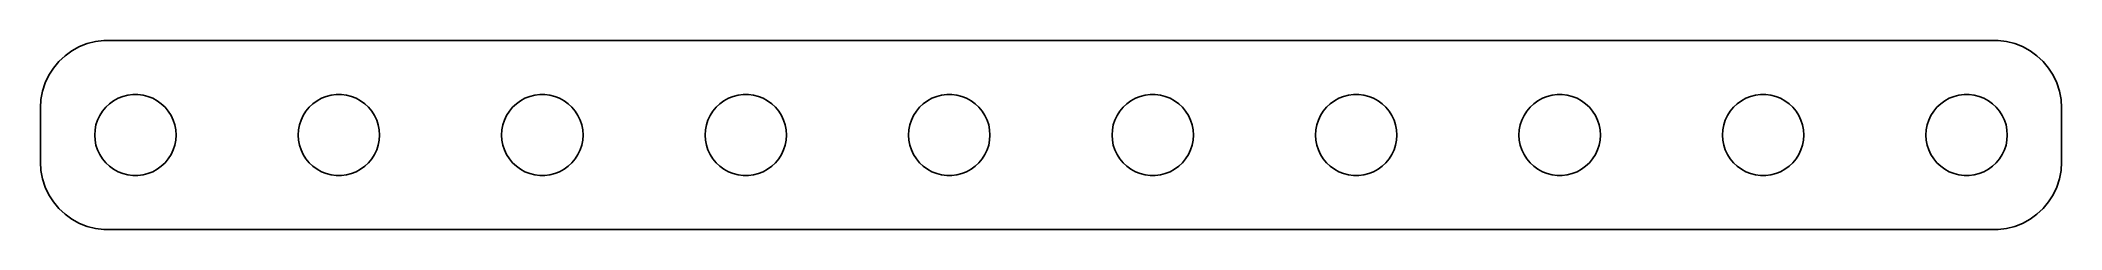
# Model space of a CAD drawing. Header units: metres. Extents: x -74 to 74, y 17 to 31.
import ezdxf

# ---------------------------------------------------------------- set-up
doc = ezdxf.new("R2010")
doc.units = ezdxf.units.M

msp = doc.modelspace()

# ---------------------------------------------------------------- linework, layer by layer
for p, q in [((-72.6871, 29.8526), (-73.1448, 29.4227)), ((-72.1791, 30.2216), (-72.6871, 29.8526)), ((-71.6289, 30.5241), (-72.1791, 30.2216)), ((-71.0451, 30.7553), (-71.6289, 30.5241)), ((-70.4369, 30.9114), (-71.0451, 30.7553)), ((-69.8139, 30.9901), (-70.4369, 30.9114)), ((69.8139, 30.9901), (-69.8139, 30.9901)), ((70.4369, 30.9114), (69.8139, 30.9901)), ((71.0451, 30.7553), (70.4369, 30.9114)), ((71.6289, 30.5241), (71.0451, 30.7553)), ((72.1791, 30.2216), (71.6289, 30.5241)), ((72.6871, 29.8526), (72.1791, 30.2216)), ((73.1448, 29.4227), (72.6871, 29.8526)), ((-73.8815, 28.4088), (-74.1489, 27.8406)), ((-73.5451, 28.9389), (-73.8815, 28.4088)), ((-73.1448, 29.4227), (-73.5451, 28.9389)), ((73.5451, 28.9389), (73.1448, 29.4227)), ((73.8815, 28.4088), (73.5451, 28.9389)), ((74.1489, 27.8406), (73.8815, 28.4088)), ((-74.3429, 27.2434), (-74.4606, 26.6267)), ((-74.1489, 27.8406), (-74.3429, 27.2434)), ((-68.7773, 26.7145), (-68.427, 26.8532)), ((-68.427, 26.8532), (-68.0621, 26.9469)), ((-68.0621, 26.9469), (-67.6884, 26.9941)), ((-67.6884, 26.9941), (-67.3116, 26.9941)), ((-67.3116, 26.9941), (-66.9379, 26.9469)), ((-66.9379, 26.9469), (-66.573, 26.8532)), ((-66.573, 26.8532), (-66.2227, 26.7145)), ((-53.7773, 26.7145), (-53.427, 26.8532)), ((-53.427, 26.8532), (-53.0621, 26.9469)), ((-53.0621, 26.9469), (-52.6884, 26.9941)), ((-52.6884, 26.9941), (-52.3116, 26.9941)), ((-52.3116, 26.9941), (-51.9379, 26.9469)), ((-51.9379, 26.9469), (-51.5729, 26.8532)), ((-51.5729, 26.8532), (-51.2227, 26.7145)), ((-38.7773, 26.7145), (-38.427, 26.8532)), ((-38.427, 26.8532), (-38.0621, 26.9469)), ((-38.0621, 26.9469), (-37.6884, 26.9941)), ((-37.6884, 26.9941), (-37.3116, 26.9941)), ((-37.3116, 26.9941), (-36.9379, 26.9469)), ((-36.9379, 26.9469), (-36.5729, 26.8532)), ((-36.5729, 26.8532), (-36.2227, 26.7145)), ((-23.7773, 26.7145), (-23.427, 26.8532)), ((-23.427, 26.8532), (-23.0621, 26.9469)), ((-23.0621, 26.9469), (-22.6884, 26.9941)), ((-22.6884, 26.9941), (-22.3116, 26.9941)), ((-22.3116, 26.9941), (-21.9379, 26.9469)), ((-21.9379, 26.9469), (-21.5729, 26.8532)), ((-21.5729, 26.8532), (-21.2227, 26.7145)), ((-8.77733, 26.7145), (-8.42705, 26.8532)), ((-8.42705, 26.8532), (-8.06213, 26.9469)), ((-8.06213, 26.9469), (-7.68837, 26.9941)), ((-7.68837, 26.9941), (-7.31161, 26.9941)), ((-7.31161, 26.9941), (-6.93785, 26.9469)), ((-6.93785, 26.9469), (-6.57294, 26.8532)), ((-6.57294, 26.8532), (-6.22266, 26.7145)), ((6.22266, 26.7145), (6.57294, 26.8532)), ((6.57294, 26.8532), (6.93785, 26.9469)), ((6.93785, 26.9469), (7.31161, 26.9941)), ((7.31161, 26.9941), (7.68837, 26.9941)), ((7.68837, 26.9941), (8.06213, 26.9469)), ((8.06213, 26.9469), (8.42705, 26.8532)), ((8.42705, 26.8532), (8.77733, 26.7145)), ((21.2227, 26.7145), (21.5729, 26.8532)), ((21.5729, 26.8532), (21.9379, 26.9469)), ((21.9379, 26.9469), (22.3116, 26.9941)), ((22.3116, 26.9941), (22.6884, 26.9941)), ((22.6884, 26.9941), (23.0621, 26.9469)), ((23.0621, 26.9469), (23.427, 26.8532)), ((23.427, 26.8532), (23.7773, 26.7145)), ((36.2227, 26.7145), (36.5729, 26.8532)), ((36.5729, 26.8532), (36.9379, 26.9469)), ((36.9379, 26.9469), (37.3116, 26.9941)), ((37.3116, 26.9941), (37.6884, 26.9941)), ((37.6884, 26.9941), (38.0621, 26.9469)), ((38.0621, 26.9469), (38.427, 26.8532)), ((38.427, 26.8532), (38.7773, 26.7145)), ((51.2227, 26.7145), (51.5729, 26.8532)), ((51.5729, 26.8532), (51.9379, 26.9469)), ((51.9379, 26.9469), (52.3116, 26.9941)), ((52.3116, 26.9941), (52.6884, 26.9941)), ((52.6884, 26.9941), (53.0621, 26.9469)), ((53.0621, 26.9469), (53.427, 26.8532)), ((53.427, 26.8532), (53.7773, 26.7145)), ((66.2227, 26.7145), (66.573, 26.8532)), ((66.573, 26.8532), (66.9379, 26.9469)), ((66.9379, 26.9469), (67.3116, 26.9941)), ((67.3116, 26.9941), (67.6884, 26.9941)), ((67.6884, 26.9941), (68.0621, 26.9469)), ((68.0621, 26.9469), (68.427, 26.8532)), ((68.427, 26.8532), (68.7773, 26.7145)), ((74.3429, 27.2434), (74.1489, 27.8406)), ((74.4606, 26.6267), (74.3429, 27.2434)), ((-74.4606, 26.6267), (-74.5, 26)), ((-74.5, 26), (-74.5, 22)), ((-70.2893, 25.1044), (-70.1289, 25.4453)), ((-70.1289, 25.4453), (-69.927, 25.7634)), ((-69.927, 25.7634), (-69.6869, 26.0536)), ((-69.6869, 26.0536), (-69.4123, 26.3115)), ((-69.4123, 26.3115), (-69.1075, 26.533)), ((-69.1075, 26.533), (-68.7773, 26.7145)), ((-66.2227, 26.7145), (-65.8925, 26.533)), ((-65.8925, 26.533), (-65.5877, 26.3115)), ((-65.5877, 26.3115), (-65.3131, 26.0536)), ((-65.3131, 26.0536), (-65.073, 25.7634)), ((-65.073, 25.7634), (-64.8711, 25.4453)), ((-64.8711, 25.4453), (-64.7107, 25.1044)), ((-55.2893, 25.1044), (-55.1289, 25.4453)), ((-55.1289, 25.4453), (-54.927, 25.7634)), ((-54.927, 25.7634), (-54.6869, 26.0536)), ((-54.6869, 26.0536), (-54.4123, 26.3115)), ((-54.4123, 26.3115), (-54.1075, 26.533)), ((-54.1075, 26.533), (-53.7773, 26.7145)), ((-51.2227, 26.7145), (-50.8925, 26.533)), ((-50.8925, 26.533), (-50.5877, 26.3115)), ((-50.5877, 26.3115), (-50.3131, 26.0536)), ((-50.3131, 26.0536), (-50.0729, 25.7634)), ((-50.0729, 25.7634), (-49.8711, 25.4453)), ((-49.8711, 25.4453), (-49.7107, 25.1044)), ((-40.2893, 25.1044), (-40.1289, 25.4453)), ((-40.1289, 25.4453), (-39.927, 25.7634)), ((-39.927, 25.7634), (-39.6869, 26.0536)), ((-39.6869, 26.0536), (-39.4123, 26.3115)), ((-39.4123, 26.3115), (-39.1075, 26.533)), ((-39.1075, 26.533), (-38.7773, 26.7145)), ((-36.2227, 26.7145), (-35.8925, 26.533)), ((-35.8925, 26.533), (-35.5877, 26.3115)), ((-35.5877, 26.3115), (-35.3131, 26.0536)), ((-35.3131, 26.0536), (-35.0729, 25.7634)), ((-35.0729, 25.7634), (-34.8711, 25.4453)), ((-34.8711, 25.4453), (-34.7107, 25.1044)), ((-25.2893, 25.1044), (-25.1289, 25.4453)), ((-25.1289, 25.4453), (-24.927, 25.7634)), ((-24.927, 25.7634), (-24.6869, 26.0536)), ((-24.6869, 26.0536), (-24.4123, 26.3115)), ((-24.4123, 26.3115), (-24.1075, 26.533)), ((-24.1075, 26.533), (-23.7773, 26.7145)), ((-21.2227, 26.7145), (-20.8925, 26.533)), ((-20.8925, 26.533), (-20.5877, 26.3115)), ((-20.5877, 26.3115), (-20.3131, 26.0536)), ((-20.3131, 26.0536), (-20.0729, 25.7634)), ((-20.0729, 25.7634), (-19.8711, 25.4453)), ((-19.8711, 25.4453), (-19.7107, 25.1044)), ((-10.2893, 25.1044), (-10.1289, 25.4453)), ((-10.1289, 25.4453), (-9.92705, 25.7634)), ((-9.92705, 25.7634), (-9.6869, 26.0536)), ((-9.6869, 26.0536), (-9.41226, 26.3115)), ((-9.41226, 26.3115), (-9.10747, 26.533)), ((-9.10747, 26.533), (-8.77733, 26.7145)), ((-6.22266, 26.7145), (-5.89252, 26.533)), ((-5.89252, 26.533), (-5.58772, 26.3115)), ((-5.58772, 26.3115), (-5.31308, 26.0536)), ((-5.31308, 26.0536), (-5.07294, 25.7634)), ((-5.07294, 25.7634), (-4.87108, 25.4453)), ((-4.87108, 25.4453), (-4.71066, 25.1044)), ((4.71066, 25.1044), (4.87108, 25.4453)), ((4.87108, 25.4453), (5.07294, 25.7634)), ((5.07294, 25.7634), (5.31308, 26.0536)), ((5.31308, 26.0536), (5.58772, 26.3115)), ((5.58772, 26.3115), (5.89252, 26.533)), ((5.89252, 26.533), (6.22266, 26.7145)), ((8.77733, 26.7145), (9.10747, 26.533)), ((9.10747, 26.533), (9.41226, 26.3115)), ((9.41226, 26.3115), (9.6869, 26.0536)), ((9.6869, 26.0536), (9.92705, 25.7634)), ((9.92705, 25.7634), (10.1289, 25.4453)), ((10.1289, 25.4453), (10.2893, 25.1044)), ((19.7107, 25.1044), (19.8711, 25.4453)), ((19.8711, 25.4453), (20.0729, 25.7634)), ((20.0729, 25.7634), (20.3131, 26.0536)), ((20.3131, 26.0536), (20.5877, 26.3115)), ((20.5877, 26.3115), (20.8925, 26.533)), ((20.8925, 26.533), (21.2227, 26.7145)), ((23.7773, 26.7145), (24.1075, 26.533)), ((24.1075, 26.533), (24.4123, 26.3115)), ((24.4123, 26.3115), (24.6869, 26.0536)), ((24.6869, 26.0536), (24.927, 25.7634)), ((24.927, 25.7634), (25.1289, 25.4453)), ((25.1289, 25.4453), (25.2893, 25.1044)), ((34.7107, 25.1044), (34.8711, 25.4453)), ((34.8711, 25.4453), (35.0729, 25.7634)), ((35.0729, 25.7634), (35.3131, 26.0536)), ((35.3131, 26.0536), (35.5877, 26.3115)), ((35.5877, 26.3115), (35.8925, 26.533)), ((35.8925, 26.533), (36.2227, 26.7145)), ((38.7773, 26.7145), (39.1075, 26.533)), ((39.1075, 26.533), (39.4123, 26.3115)), ((39.4123, 26.3115), (39.6869, 26.0536)), ((39.6869, 26.0536), (39.927, 25.7634)), ((39.927, 25.7634), (40.1289, 25.4453)), ((40.1289, 25.4453), (40.2893, 25.1044)), ((49.7107, 25.1044), (49.8711, 25.4453)), ((49.8711, 25.4453), (50.0729, 25.7634)), ((50.0729, 25.7634), (50.3131, 26.0536)), ((50.3131, 26.0536), (50.5877, 26.3115)), ((50.5877, 26.3115), (50.8925, 26.533)), ((50.8925, 26.533), (51.2227, 26.7145)), ((53.7773, 26.7145), (54.1075, 26.533)), ((54.1075, 26.533), (54.4123, 26.3115)), ((54.4123, 26.3115), (54.6869, 26.0536)), ((54.6869, 26.0536), (54.927, 25.7634)), ((54.927, 25.7634), (55.1289, 25.4453)), ((55.1289, 25.4453), (55.2893, 25.1044)), ((64.7107, 25.1044), (64.8711, 25.4453)), ((64.8711, 25.4453), (65.073, 25.7634)), ((65.073, 25.7634), (65.3131, 26.0536)), ((65.3131, 26.0536), (65.5877, 26.3115)), ((65.5877, 26.3115), (65.8925, 26.533)), ((65.8925, 26.533), (66.2227, 26.7145)), ((68.7773, 26.7145), (69.1075, 26.533)), ((69.1075, 26.533), (69.4123, 26.3115)), ((69.4123, 26.3115), (69.6869, 26.0536)), ((69.6869, 26.0536), (69.927, 25.7634)), ((69.927, 25.7634), (70.1289, 25.4453)), ((70.1289, 25.4453), (70.2893, 25.1044)), ((74.5, 26), (74.4606, 26.6267)), ((74.5, 22), (74.5, 26)), ((-70.5, 24), (-70.4763, 24.376)), ((-70.4763, 23.624), (-70.5, 24)), ((-70.4763, 24.376), (-70.4057, 24.7461)), ((-70.4057, 24.7461), (-70.2893, 25.1044)), ((-64.7107, 25.1044), (-64.5943, 24.7461)), ((-64.5943, 24.7461), (-64.5237, 24.376)), ((-64.5237, 24.376), (-64.5, 24)), ((-64.5, 24), (-64.5237, 23.624)), ((-55.5, 24), (-55.4763, 24.376)), ((-55.4763, 23.624), (-55.5, 24)), ((-55.4763, 24.376), (-55.4057, 24.7461)), ((-55.4057, 24.7461), (-55.2893, 25.1044)), ((-49.7107, 25.1044), (-49.5942, 24.7461)), ((-49.5942, 24.7461), (-49.5237, 24.376)), ((-49.5237, 24.376), (-49.5, 24)), ((-49.5, 24), (-49.5237, 23.624)), ((-40.5, 24), (-40.4763, 24.376)), ((-40.4763, 23.624), (-40.5, 24)), ((-40.4763, 24.376), (-40.4057, 24.7461)), ((-40.4057, 24.7461), (-40.2893, 25.1044)), ((-34.7107, 25.1044), (-34.5942, 24.7461)), ((-34.5942, 24.7461), (-34.5237, 24.376)), ((-34.5237, 24.376), (-34.5, 24)), ((-34.5, 24), (-34.5237, 23.624)), ((-25.5, 24), (-25.4763, 24.376)), ((-25.4763, 23.624), (-25.5, 24)), ((-25.4763, 24.376), (-25.4057, 24.7461)), ((-25.4057, 24.7461), (-25.2893, 25.1044)), ((-19.7107, 25.1044), (-19.5942, 24.7461)), ((-19.5942, 24.7461), (-19.5237, 24.376)), ((-19.5237, 24.376), (-19.5, 24)), ((-19.5, 24), (-19.5237, 23.624)), ((-10.5, 24), (-10.4763, 24.376)), ((-10.4763, 23.624), (-10.5, 24)), ((-10.4763, 24.376), (-10.4057, 24.7461)), ((-10.4057, 24.7461), (-10.2893, 25.1044)), ((-4.71066, 25.1044), (-4.59424, 24.7461)), ((-4.59424, 24.7461), (-4.52365, 24.376)), ((-4.52365, 24.376), (-4.5, 24)), ((-4.5, 24), (-4.52365, 23.624)), ((4.5, 24), (4.52365, 24.376)), ((4.52365, 23.624), (4.5, 24)), ((4.52365, 24.376), (4.59424, 24.7461)), ((4.59424, 24.7461), (4.71066, 25.1044)), ((10.2893, 25.1044), (10.4057, 24.7461)), ((10.4057, 24.7461), (10.4763, 24.376)), ((10.4763, 24.376), (10.5, 24)), ((10.5, 24), (10.4763, 23.624)), ((19.5, 24), (19.5237, 24.376)), ((19.5237, 23.624), (19.5, 24)), ((19.5237, 24.376), (19.5942, 24.7461)), ((19.5942, 24.7461), (19.7107, 25.1044)), ((25.2893, 25.1044), (25.4057, 24.7461)), ((25.4057, 24.7461), (25.4763, 24.376)), ((25.4763, 24.376), (25.5, 24)), ((25.5, 24), (25.4763, 23.624)), ((34.5, 24), (34.5237, 24.376)), ((34.5237, 23.624), (34.5, 24)), ((34.5237, 24.376), (34.5942, 24.7461)), ((34.5942, 24.7461), (34.7107, 25.1044)), ((40.2893, 25.1044), (40.4057, 24.7461)), ((40.4057, 24.7461), (40.4763, 24.376)), ((40.4763, 24.376), (40.5, 24)), ((40.5, 24), (40.4763, 23.624)), ((49.5, 24), (49.5237, 24.376)), ((49.5237, 23.624), (49.5, 24)), ((49.5237, 24.376), (49.5942, 24.7461)), ((49.5942, 24.7461), (49.7107, 25.1044)), ((55.2893, 25.1044), (55.4057, 24.7461)), ((55.4057, 24.7461), (55.4763, 24.376)), ((55.4763, 24.376), (55.5, 24)), ((55.5, 24), (55.4763, 23.624)), ((64.5, 24), (64.5237, 24.376)), ((64.5237, 23.624), (64.5, 24)), ((64.5237, 24.376), (64.5943, 24.7461)), ((64.5943, 24.7461), (64.7107, 25.1044)), ((70.2893, 25.1044), (70.4057, 24.7461)), ((70.4057, 24.7461), (70.4763, 24.376)), ((70.4763, 24.376), (70.5, 24)), ((70.5, 24), (70.4763, 23.624)), ((-70.4057, 23.2539), (-70.4763, 23.624)), ((-70.2893, 22.8956), (-70.4057, 23.2539)), ((-70.1289, 22.5547), (-70.2893, 22.8956)), ((-69.927, 22.2366), (-70.1289, 22.5547)), ((-64.8711, 22.5547), (-65.073, 22.2366)), ((-64.7107, 22.8956), (-64.8711, 22.5547)), ((-64.5943, 23.2539), (-64.7107, 22.8956)), ((-64.5237, 23.624), (-64.5943, 23.2539)), ((-55.4057, 23.2539), (-55.4763, 23.624)), ((-55.2893, 22.8956), (-55.4057, 23.2539)), ((-55.1289, 22.5547), (-55.2893, 22.8956)), ((-54.927, 22.2366), (-55.1289, 22.5547)), ((-49.8711, 22.5547), (-50.0729, 22.2366)), ((-49.7107, 22.8956), (-49.8711, 22.5547)), ((-49.5942, 23.2539), (-49.7107, 22.8956)), ((-49.5237, 23.624), (-49.5942, 23.2539)), ((-40.4057, 23.2539), (-40.4763, 23.624)), ((-40.2893, 22.8956), (-40.4057, 23.2539)), ((-40.1289, 22.5547), (-40.2893, 22.8956)), ((-39.927, 22.2366), (-40.1289, 22.5547)), ((-34.8711, 22.5547), (-35.0729, 22.2366)), ((-34.7107, 22.8956), (-34.8711, 22.5547)), ((-34.5942, 23.2539), (-34.7107, 22.8956)), ((-34.5237, 23.624), (-34.5942, 23.2539)), ((-25.4057, 23.2539), (-25.4763, 23.624)), ((-25.2893, 22.8956), (-25.4057, 23.2539)), ((-25.1289, 22.5547), (-25.2893, 22.8956)), ((-24.927, 22.2366), (-25.1289, 22.5547)), ((-19.8711, 22.5547), (-20.0729, 22.2366)), ((-19.7107, 22.8956), (-19.8711, 22.5547)), ((-19.5942, 23.2539), (-19.7107, 22.8956)), ((-19.5237, 23.624), (-19.5942, 23.2539)), ((-10.4057, 23.2539), (-10.4763, 23.624)), ((-10.2893, 22.8956), (-10.4057, 23.2539)), ((-10.1289, 22.5547), (-10.2893, 22.8956)), ((-9.92705, 22.2366), (-10.1289, 22.5547)), ((-4.87108, 22.5547), (-5.07294, 22.2366)), ((-4.71066, 22.8956), (-4.87108, 22.5547)), ((-4.59424, 23.2539), (-4.71066, 22.8956)), ((-4.52365, 23.624), (-4.59424, 23.2539)), ((4.59424, 23.2539), (4.52365, 23.624)), ((4.71066, 22.8956), (4.59424, 23.2539)), ((4.87108, 22.5547), (4.71066, 22.8956)), ((5.07294, 22.2366), (4.87108, 22.5547)), ((10.1289, 22.5547), (9.92705, 22.2366)), ((10.2893, 22.8956), (10.1289, 22.5547)), ((10.4057, 23.2539), (10.2893, 22.8956)), ((10.4763, 23.624), (10.4057, 23.2539)), ((19.5942, 23.2539), (19.5237, 23.624)), ((19.7107, 22.8956), (19.5942, 23.2539)), ((19.8711, 22.5547), (19.7107, 22.8956)), ((20.0729, 22.2366), (19.8711, 22.5547)), ((25.1289, 22.5547), (24.927, 22.2366)), ((25.2893, 22.8956), (25.1289, 22.5547)), ((25.4057, 23.2539), (25.2893, 22.8956)), ((25.4763, 23.624), (25.4057, 23.2539)), ((34.5942, 23.2539), (34.5237, 23.624)), ((34.7107, 22.8956), (34.5942, 23.2539)), ((34.8711, 22.5547), (34.7107, 22.8956)), ((35.0729, 22.2366), (34.8711, 22.5547)), ((40.1289, 22.5547), (39.927, 22.2366)), ((40.2893, 22.8956), (40.1289, 22.5547)), ((40.4057, 23.2539), (40.2893, 22.8956)), ((40.4763, 23.624), (40.4057, 23.2539)), ((49.5942, 23.2539), (49.5237, 23.624)), ((49.7107, 22.8956), (49.5942, 23.2539)), ((49.8711, 22.5547), (49.7107, 22.8956)), ((50.0729, 22.2366), (49.8711, 22.5547)), ((55.1289, 22.5547), (54.927, 22.2366)), ((55.2893, 22.8956), (55.1289, 22.5547)), ((55.4057, 23.2539), (55.2893, 22.8956)), ((55.4763, 23.624), (55.4057, 23.2539)), ((64.5943, 23.2539), (64.5237, 23.624)), ((64.7107, 22.8956), (64.5943, 23.2539)), ((64.8711, 22.5547), (64.7107, 22.8956)), ((65.073, 22.2366), (64.8711, 22.5547)), ((70.1289, 22.5547), (69.927, 22.2366)), ((70.2893, 22.8956), (70.1289, 22.5547)), ((70.4057, 23.2539), (70.2893, 22.8956)), ((70.4763, 23.624), (70.4057, 23.2539)), ((-74.5, 22), (-74.4606, 21.3733)), ((-74.4606, 21.3733), (-74.3429, 20.7566)), ((-69.6869, 21.9464), (-69.927, 22.2366)), ((-69.4123, 21.6885), (-69.6869, 21.9464)), ((-69.1075, 21.467), (-69.4123, 21.6885)), ((-68.7773, 21.2855), (-69.1075, 21.467)), ((-68.427, 21.1468), (-68.7773, 21.2855)), ((-68.0621, 21.0531), (-68.427, 21.1468)), ((-67.6884, 21.0059), (-68.0621, 21.0531)), ((-67.3116, 21.0059), (-67.6884, 21.0059)), ((-66.9379, 21.0531), (-67.3116, 21.0059)), ((-66.573, 21.1468), (-66.9379, 21.0531)), ((-66.2227, 21.2855), (-66.573, 21.1468)), ((-65.8925, 21.467), (-66.2227, 21.2855)), ((-65.5877, 21.6885), (-65.8925, 21.467)), ((-65.3131, 21.9464), (-65.5877, 21.6885)), ((-65.073, 22.2366), (-65.3131, 21.9464)), ((-54.6869, 21.9464), (-54.927, 22.2366)), ((-54.4123, 21.6885), (-54.6869, 21.9464)), ((-54.1075, 21.467), (-54.4123, 21.6885)), ((-53.7773, 21.2855), (-54.1075, 21.467)), ((-53.427, 21.1468), (-53.7773, 21.2855)), ((-53.0621, 21.0531), (-53.427, 21.1468)), ((-52.6884, 21.0059), (-53.0621, 21.0531)), ((-52.3116, 21.0059), (-52.6884, 21.0059)), ((-51.9379, 21.0531), (-52.3116, 21.0059)), ((-51.5729, 21.1468), (-51.9379, 21.0531)), ((-51.2227, 21.2855), (-51.5729, 21.1468)), ((-50.8925, 21.467), (-51.2227, 21.2855)), ((-50.5877, 21.6885), (-50.8925, 21.467)), ((-50.3131, 21.9464), (-50.5877, 21.6885)), ((-50.0729, 22.2366), (-50.3131, 21.9464)), ((-39.6869, 21.9464), (-39.927, 22.2366)), ((-39.4123, 21.6885), (-39.6869, 21.9464)), ((-39.1075, 21.467), (-39.4123, 21.6885)), ((-38.7773, 21.2855), (-39.1075, 21.467)), ((-38.427, 21.1468), (-38.7773, 21.2855)), ((-38.0621, 21.0531), (-38.427, 21.1468)), ((-37.6884, 21.0059), (-38.0621, 21.0531)), ((-37.3116, 21.0059), (-37.6884, 21.0059)), ((-36.9379, 21.0531), (-37.3116, 21.0059)), ((-36.5729, 21.1468), (-36.9379, 21.0531)), ((-36.2227, 21.2855), (-36.5729, 21.1468)), ((-35.8925, 21.467), (-36.2227, 21.2855)), ((-35.5877, 21.6885), (-35.8925, 21.467)), ((-35.3131, 21.9464), (-35.5877, 21.6885)), ((-35.0729, 22.2366), (-35.3131, 21.9464)), ((-24.6869, 21.9464), (-24.927, 22.2366)), ((-24.4123, 21.6885), (-24.6869, 21.9464)), ((-24.1075, 21.467), (-24.4123, 21.6885)), ((-23.7773, 21.2855), (-24.1075, 21.467)), ((-23.427, 21.1468), (-23.7773, 21.2855)), ((-23.0621, 21.0531), (-23.427, 21.1468)), ((-22.6884, 21.0059), (-23.0621, 21.0531)), ((-22.3116, 21.0059), (-22.6884, 21.0059)), ((-21.9379, 21.0531), (-22.3116, 21.0059)), ((-21.5729, 21.1468), (-21.9379, 21.0531)), ((-21.2227, 21.2855), (-21.5729, 21.1468)), ((-20.8925, 21.467), (-21.2227, 21.2855)), ((-20.5877, 21.6885), (-20.8925, 21.467)), ((-20.3131, 21.9464), (-20.5877, 21.6885)), ((-20.0729, 22.2366), (-20.3131, 21.9464)), ((-9.6869, 21.9464), (-9.92705, 22.2366)), ((-9.41226, 21.6885), (-9.6869, 21.9464)), ((-9.10747, 21.467), (-9.41226, 21.6885)), ((-8.77733, 21.2855), (-9.10747, 21.467)), ((-8.42705, 21.1468), (-8.77733, 21.2855)), ((-8.06213, 21.0531), (-8.42705, 21.1468)), ((-7.68837, 21.0059), (-8.06213, 21.0531)), ((-7.31161, 21.0059), (-7.68837, 21.0059)), ((-6.93785, 21.0531), (-7.31161, 21.0059)), ((-6.57294, 21.1468), (-6.93785, 21.0531)), ((-6.22266, 21.2855), (-6.57294, 21.1468)), ((-5.89252, 21.467), (-6.22266, 21.2855)), ((-5.58772, 21.6885), (-5.89252, 21.467)), ((-5.31308, 21.9464), (-5.58772, 21.6885)), ((-5.07294, 22.2366), (-5.31308, 21.9464)), ((5.31308, 21.9464), (5.07294, 22.2366)), ((5.58772, 21.6885), (5.31308, 21.9464)), ((5.89252, 21.467), (5.58772, 21.6885)), ((6.22266, 21.2855), (5.89252, 21.467)), ((6.57294, 21.1468), (6.22266, 21.2855)), ((6.93785, 21.0531), (6.57294, 21.1468)), ((7.31161, 21.0059), (6.93785, 21.0531)), ((7.68837, 21.0059), (7.31161, 21.0059)), ((8.06213, 21.0531), (7.68837, 21.0059)), ((8.42705, 21.1468), (8.06213, 21.0531)), ((8.77733, 21.2855), (8.42705, 21.1468)), ((9.10747, 21.467), (8.77733, 21.2855)), ((9.41226, 21.6885), (9.10747, 21.467)), ((9.6869, 21.9464), (9.41226, 21.6885)), ((9.92705, 22.2366), (9.6869, 21.9464)), ((20.3131, 21.9464), (20.0729, 22.2366)), ((20.5877, 21.6885), (20.3131, 21.9464)), ((20.8925, 21.467), (20.5877, 21.6885)), ((21.2227, 21.2855), (20.8925, 21.467)), ((21.5729, 21.1468), (21.2227, 21.2855)), ((21.9379, 21.0531), (21.5729, 21.1468)), ((22.3116, 21.0059), (21.9379, 21.0531)), ((22.6884, 21.0059), (22.3116, 21.0059)), ((23.0621, 21.0531), (22.6884, 21.0059)), ((23.427, 21.1468), (23.0621, 21.0531)), ((23.7773, 21.2855), (23.427, 21.1468)), ((24.1075, 21.467), (23.7773, 21.2855)), ((24.4123, 21.6885), (24.1075, 21.467)), ((24.6869, 21.9464), (24.4123, 21.6885)), ((24.927, 22.2366), (24.6869, 21.9464)), ((35.3131, 21.9464), (35.0729, 22.2366)), ((35.5877, 21.6885), (35.3131, 21.9464)), ((35.8925, 21.467), (35.5877, 21.6885)), ((36.2227, 21.2855), (35.8925, 21.467)), ((36.5729, 21.1468), (36.2227, 21.2855)), ((36.9379, 21.0531), (36.5729, 21.1468)), ((37.3116, 21.0059), (36.9379, 21.0531)), ((37.6884, 21.0059), (37.3116, 21.0059)), ((38.0621, 21.0531), (37.6884, 21.0059)), ((38.427, 21.1468), (38.0621, 21.0531)), ((38.7773, 21.2855), (38.427, 21.1468)), ((39.1075, 21.467), (38.7773, 21.2855)), ((39.4123, 21.6885), (39.1075, 21.467)), ((39.6869, 21.9464), (39.4123, 21.6885)), ((39.927, 22.2366), (39.6869, 21.9464)), ((50.3131, 21.9464), (50.0729, 22.2366)), ((50.5877, 21.6885), (50.3131, 21.9464)), ((50.8925, 21.467), (50.5877, 21.6885)), ((51.2227, 21.2855), (50.8925, 21.467)), ((51.5729, 21.1468), (51.2227, 21.2855)), ((51.9379, 21.0531), (51.5729, 21.1468)), ((52.3116, 21.0059), (51.9379, 21.0531)), ((52.6884, 21.0059), (52.3116, 21.0059)), ((53.0621, 21.0531), (52.6884, 21.0059)), ((53.427, 21.1468), (53.0621, 21.0531)), ((53.7773, 21.2855), (53.427, 21.1468)), ((54.1075, 21.467), (53.7773, 21.2855)), ((54.4123, 21.6885), (54.1075, 21.467)), ((54.6869, 21.9464), (54.4123, 21.6885)), ((54.927, 22.2366), (54.6869, 21.9464)), ((65.3131, 21.9464), (65.073, 22.2366)), ((65.5877, 21.6885), (65.3131, 21.9464)), ((65.8925, 21.467), (65.5877, 21.6885)), ((66.2227, 21.2855), (65.8925, 21.467)), ((66.573, 21.1468), (66.2227, 21.2855)), ((66.9379, 21.0531), (66.573, 21.1468)), ((67.3116, 21.0059), (66.9379, 21.0531)), ((67.6884, 21.0059), (67.3116, 21.0059)), ((68.0621, 21.0531), (67.6884, 21.0059)), ((68.427, 21.1468), (68.0621, 21.0531)), ((68.7773, 21.2855), (68.427, 21.1468)), ((69.1075, 21.467), (68.7773, 21.2855)), ((69.4123, 21.6885), (69.1075, 21.467)), ((69.6869, 21.9464), (69.4123, 21.6885)), ((69.927, 22.2366), (69.6869, 21.9464)), ((74.3429, 20.7566), (74.4606, 21.3733)), ((74.4606, 21.3733), (74.5, 22)), ((-74.3429, 20.7566), (-74.1489, 20.1594)), ((-74.1489, 20.1594), (-73.8815, 19.5912)), ((-73.8815, 19.5912), (-73.5451, 19.0611)), ((73.5451, 19.0611), (73.8815, 19.5912)), ((73.8815, 19.5912), (74.1489, 20.1594)), ((74.1489, 20.1594), (74.3429, 20.7566)), ((-73.5451, 19.0611), (-73.1448, 18.5773)), ((-73.1448, 18.5773), (-72.6871, 18.1474)), ((-72.6871, 18.1474), (-72.1791, 17.7784)), ((72.1791, 17.7784), (72.6871, 18.1474)), ((72.6871, 18.1474), (73.1448, 18.5773)), ((73.1448, 18.5773), (73.5451, 19.0611)), ((-72.1791, 17.7784), (-71.6289, 17.4759)), ((-71.6289, 17.4759), (-71.0451, 17.2447)), ((-71.0451, 17.2447), (-70.4369, 17.0886)), ((-70.4369, 17.0886), (-69.8139, 17.0099)), ((-69.8139, 17.0099), (69.8139, 17.0099)), ((69.8139, 17.0099), (70.4369, 17.0886)), ((70.4369, 17.0886), (71.0451, 17.2447)), ((71.0451, 17.2447), (71.6289, 17.4759)), ((71.6289, 17.4759), (72.1791, 17.7784))]:
    msp.add_line(p, q)

doc.saveas('drawing.dxf')
